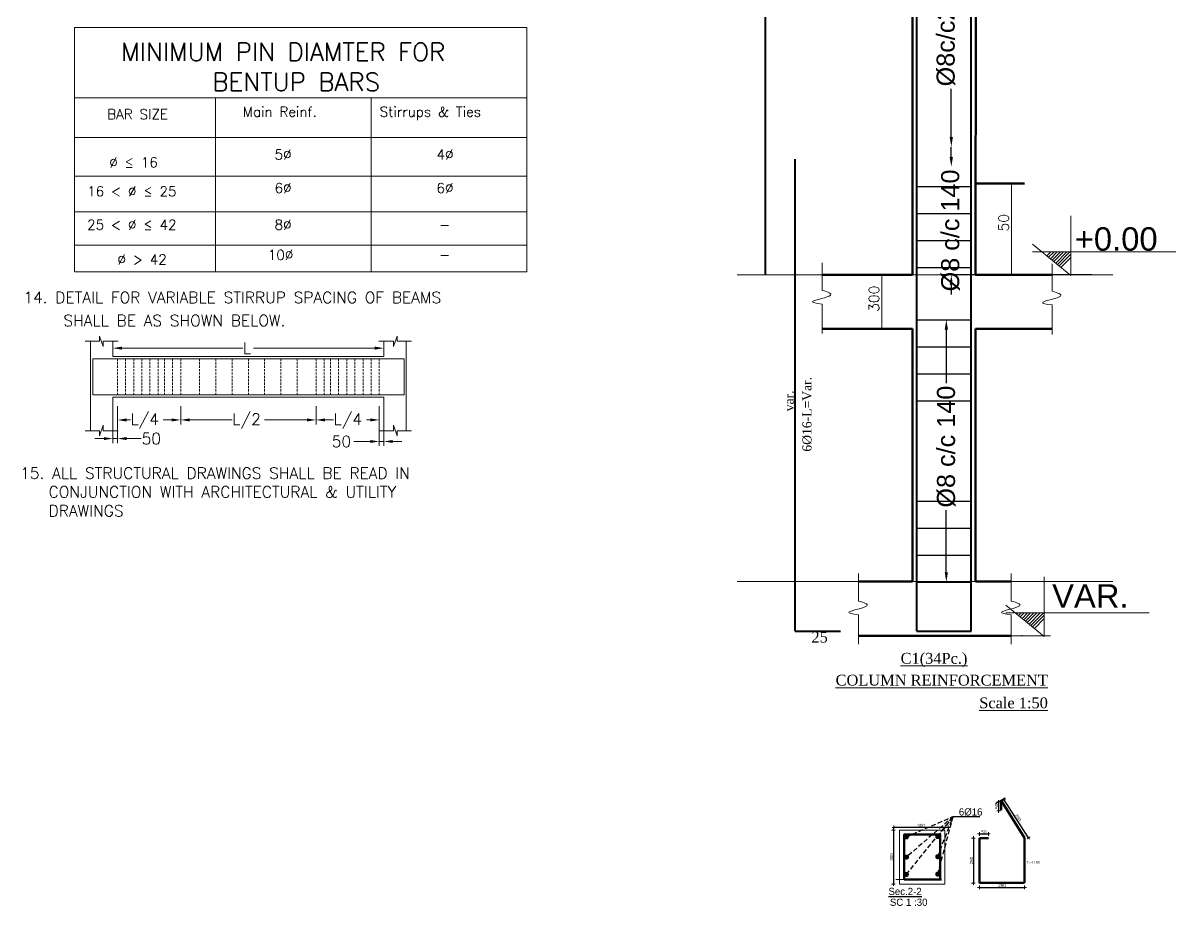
# Model space of a CAD drawing. Extents: x 60675 to 406257, y -6788 to 756297.
# Drawn here: x 380710 to 387097, y 747299 to 752190 of the extents above; entities that cross this region are included whole.
import ezdxf

# ---------------------------------------------------------------- set-up
doc = ezdxf.new("R2010")
doc.units = 0
for name, pattern in [('CONTINOUS', [2000000.0, 1000000.0, 1000000.0]), ('CONTINU', [0]), ('DASHED', [0.75, 0.5, -0.25]), ('DASHEDX2', [38.1, 25.4, -12.7])]:
    doc.linetypes.add(name, pattern=pattern)
doc.layers.get('0').update_dxf_attribs({"linetype": 'CONTINUOUS'})
doc.layers.get('Defpoints').update_dxf_attribs({"linetype": 'CONTINUOUS'})
for name, color, linetype, lineweight in [('BAR-OUT', 6, 'CONTINUOUS', 50), ('CONC', 6, 'CONTINUOUS', 50), ('DIM', 247, 'CONTINUOUS', 20), ('DIM-2', 8, 'CONTINUOUS', 9), ('FOO', 157, 'DASHEDX2', 25), ('REIN', 6, 'CONTINUOUS', 40), ('reinfor', 123, 'CONTINUOUS', 40), ('sec', 4, 'CONTINUOUS', 15), ('STIRRUPS', 4, 'DASHED', 25), ('stirup', 4, 'CONTINUOUS', 30), ('TEX', 7, 'CONTINUOUS', 25), ('TEXT', 7, 'CONTINUOUS', 25), ('WALL', 7, 'CONTINUOUS', 60)]:
    doc.layers.add(name, color=color, linetype=linetype, lineweight=lineweight)
doc.layers.add('concrete', color=2, linetype='CONTINUOUS')
doc.layers.add('furniture', color=127, linetype='CONTINUOUS')
doc.styles.add('100 to 10', font='times.ttf', dxfattribs={"height": 15})
doc.styles.add('dim', font='swissel.ttf')
doc.styles.add('normal 2.5', font='romans.shx')
doc.styles.add('NORMAL2.5', font='romans.shx', dxfattribs={"height": 225})
doc.styles.add('SIM3', font='romans.shx')
doc.styles.add('ST-T-50', font='arial.ttf', dxfattribs={"height": 130})
doc.styles.add('T30', font='arial.ttf', dxfattribs={"height": 75})
doc.styles.add('T50', font='arial.ttf', dxfattribs={"height": 13})
doc.styles.add('TEXT50-2.25', font='romans.shx')
doc.styles.add('UN1', font='romans.shx')
doc.dimstyles.new('100', dxfattribs={"dimscale": 100, "dimtxt": 0.18, "dimasz": 0.005, "dimexe": 0.1, "dimexo": 0.3, "dimgap": 0.01, "dimtad": 1, "dimdec": 0, "dimdsep": 46, "dimtxsty": 'dim', "dimblk": 'DT', "dimcen": -2.5, "dimdle": 0.15, "dimse1": 1, "dimse2": 1, "dimclrd": 254, "dimclre": 8, "dimclrt": 7, "dimadec": 0, "dimazin": 0, "dimtfac": 1, "dimtdec": 0, "dimtix": 1, "dimtmove": 0, "dimatfit": 3, "dimfxl": 0.1, "dimarcsym": 0})
doc.dimstyles.new('d30', dxfattribs={"dimtxt": 85, "dimasz": 55, "dimexe": 50, "dimexo": 50, "dimgap": 20, "dimtad": 1, "dimdec": 0, "dimzin": 1, "dimdsep": 46, "dimtxsty": 'T30', "dimblk1": 'ARCHTICK', "dimblk2": 'ARCHTICK', "dimsah": 1, "dimcen": 0, "dimdle": 50, "dimclrd": 256, "dimclre": 256, "dimclrt": 7, "dimadec": 0, "dimazin": 0, "dimtfac": 1, "dimtdec": 0, "dimtix": 1, "dimtofl": 0, "dimtmove": 2, "dimatfit": 3, "dimldrblk": 'ARCHTICK', "dimfxl": 1, "dimtolj": 1, "dimtzin": 0, "dimarcsym": 0})

# ---------------------------------------------------------------- blocks, each defined once
blk = doc.blocks.new('*D179')
at = {"layer": 'Defpoints', "color": 0, "lineweight": 25}
for p in [(385852.3, 751393.7), (385852.3, 750796.3), (386047.9, 750796.3)]:
    blk.add_point(p, dxfattribs=at)
at = {"layer": 'DIM', "lineweight": -2}
for p, q in [((385852.3, 751448.7), (385852.3, 751503.7)), ((385997.9, 750796.3), (385802.3, 750796.3)), ((385852.3, 750741.3), (385852.3, 750686.3))]:
    blk.add_line(p, q, dxfattribs=at)
at = {"layer": 'DIM', "lineweight": 25}
for points in [[(385843.1, 751448.7), (385861.4, 751448.7), (385852.3, 751393.7)], [(385843.1, 750741.3), (385861.4, 750741.3), (385852.3, 750796.3)]]:
    blk.add_solid(points, dxfattribs=at)
at = {"layer": 'DIM', "color": 7, "insert": (385847.9, 751041.3), "char_height": 13, "attachment_point": 5, "rotation": 90, "style": 'T50'}
blk.add_mtext('\\A1;{\\H7.692x;%%C8 c/c 140}', dxfattribs=at)
blk = doc.blocks.new('_ARCHTICK')
at = {"color": 0, "linetype": 'ByBlock', "const_width": 0.15}
blk.add_lwpolyline([(-0.5, -0.5), (0.5, 0.5)], dxfattribs=at)
blk = doc.blocks.new('DT')
at = {"layer": 'DIM-2'}
for p, q in [((0, 0), (-20, 0)), ((0, 20), (0, -20)), ((0, 0), (20, 0))]:
    blk.add_line(p, q, dxfattribs=at)
at = {"layer": 'DIM-2', "const_width": 5}
blk.add_lwpolyline([(-7, -7), (7, 7)], dxfattribs=at)
blk = doc.blocks.new('*D180')
at = {"layer": 'Defpoints', "color": 0, "lineweight": 25}
for p in [(386157.7, 747875.6), (386114.5, 747825.6), (386157.7, 747825.6)]:
    blk.add_point(p, dxfattribs=at)
at = {"layer": 'DIM', "color": 254, "lineweight": -2}
blk.add_line((386114.5, 747875.1), (386114.5, 747826.1), dxfattribs=at)
at = {"layer": 'DIM', "color": 254, "lineweight": -2, "xscale": 0.5, "yscale": 0.5, "zscale": 0.5}
for p, rotation in [((386114.5, 747875.6), 90), ((386114.5, 747825.6), 270)]:
    blk.add_blockref('DT', p, dxfattribs=dict(at, rotation=rotation))
at = {"layer": 'DIM', "color": 7, "lineweight": 20, "insert": (386104.2, 747850.6), "char_height": 18, "attachment_point": 5, "rotation": 90, "style": 'dim'}
blk.add_mtext('50', dxfattribs=at)
blk = doc.blocks.new('*D181')
at = {"layer": 'Defpoints', "color": 0, "lineweight": 25}
for p in [(385824.7, 750546.7), (385824.7, 749093.1), (385926.3, 749093.1)]:
    blk.add_point(p, dxfattribs=at)
at = {"layer": 'DIM', "lineweight": -2}
for p, q in [((385824.7, 750491.7), (385824.7, 750195.3)), ((385874.7, 750546.7), (385874.7, 750546.7)), ((385824.7, 749148.1), (385824.7, 749492)), ((385876.3, 749093.1), (385774.7, 749093.1))]:
    blk.add_line(p, q, dxfattribs=at)
at = {"layer": 'DIM', "lineweight": 25}
for points in [[(385815.6, 750491.7), (385833.9, 750491.7), (385824.7, 750546.7)], [(385815.6, 749148.1), (385833.9, 749148.1), (385824.7, 749093.1)]]:
    blk.add_solid(points, dxfattribs=at)
at = {"layer": 'DIM', "color": 7, "insert": (385824.7, 749843.6), "char_height": 13, "attachment_point": 5, "rotation": 90, "style": 'T50'}
blk.add_mtext('\\A1;{\\H7.692x;%%C8 c/c 140}', dxfattribs=at)
blk = doc.blocks.new('124')
for p, q in [((-1.3, 0.1), (-1.3, 0.5)), ((-1.2, 0.1), (-1.2, 0.5)), ((0.9, 0.8), (-1.1, 0.8)), ((0.9, 0.6), (-1.1, 0.6)), ((-1.1, 0.6), (-0.7, 0.6)), ((-1.1, 0.1), (-1.1, 0.5)), ((-0.6, 0.1), (-0.6, 0.5)), ((-0.6, 0.1), (-0.6, 0.5)), ((-0.5, 0.6), (-0.2, 0.6)), ((-0.1, 0.1), (-0.1, 0.5)), ((-0.1, 0.1), (-0.1, 0.5)), ((0.4, 0.6), (0, 0.6)), ((0.4, 0.1), (0.4, 0.5)), ((0.9, 0.6), (0.5, 0.6)), ((0.5, 0.1), (0.5, 0.5)), ((0.9, 0.1), (0.9, 0.5)), ((1, 0.5), (1, 0.1)), ((1.1, 0.5), (1.1, 0.1)), ((-1.1, 0), (-0.7, 0)), ((-0.5, 0), (-0.2, 0)), ((0.4, 0), (0, 0)), ((0.9, 0), (0.5, 0))]:
    blk.add_line(p, q)
for centre, radius, start, end in [((-1.1, 0.5), 0.227, 90, 179.81046), ((-1.2, 0.1), 0.0637, 175.59947, 4.10003), ((-1.1, 0.5), 0.1, 90, 179.81046), ((-1.1, 0.5), 0.072, 89.82094, 179.82094), ((-1.1, 0.1), 0.072, 179.82094, 269.82094), ((-0.7, 0.5), 0.072, 359.82094, 89.82094), ((-0.7, 0.1), 0.072, 269.82094, 359.82094), ((-0.5, 0.5), 0.072, 89.82094, 179.82094), ((-0.5, 0.1), 0.072, 179.82094, 269.82094), ((-0.2, 0.5), 0.072, 359.82094, 89.82094), ((-0.2, 0.1), 0.072, 269.82094, 359.82094), ((0, 0.5), 0.072, 90.17906, 180.17906), ((0, 0.1), 0.072, 180.17906, 270.17906), ((0.4, 0.5), 0.072, 0.17906, 90.17906), ((0.4, 0.1), 0.072, 270.17906, 0.17906), ((0.5, 0.5), 0.072, 90.17906, 180.17906), ((0.5, 0.1), 0.072, 180.17906, 270.17906), ((0.9, 0.5), 0.227, 0.18954, 90), ((0.9, 0.5), 0.1, 0.18954, 90), ((0.9, 0.5), 0.072, 0.17906, 90.17906), ((0.9, 0.1), 0.072, 270.17906, 0.17906), ((1, 0.1), 0.0637, 175.89997, 4.40053)]:
    blk.add_arc(centre, radius, start, end)
blk = doc.blocks.new('*D183')
at = {"layer": 'Defpoints', "color": 0, "lineweight": 25}
for p in [(385852.3, 752679), (385852.3, 752679), (385852.3, 751503.7)]:
    blk.add_point(p, dxfattribs=at)
at = {"layer": 'DIM', "lineweight": -2}
for p, q in [((385852.3, 752624), (385852.3, 752451.1)), ((385852.3, 751558.7), (385852.3, 751825.5))]:
    blk.add_line(p, q, dxfattribs=at)
at = {"layer": 'DIM', "lineweight": 25}
for points in [[(385843.1, 752624), (385861.4, 752624), (385852.3, 752679)], [(385843.1, 751558.7), (385861.4, 751558.7), (385852.3, 751503.7)]]:
    blk.add_solid(points, dxfattribs=at)
at = {"layer": 'DIM', "color": 7, "insert": (385822.7, 752138.3), "char_height": 13, "attachment_point": 5, "rotation": 90, "style": 'T50'}
blk.add_mtext('\\A1;{\\H7.692x;%%C8c/c200}', dxfattribs=at)
blk = doc.blocks.new('*D184')
at = {"layer": 'Defpoints', "color": 0, "lineweight": 25}
for p in [(385566, 747719.7), (385531.4, 747419.7), (385566, 747419.7)]:
    blk.add_point(p, dxfattribs=at)
at = {"layer": 'DIM', "color": 254, "lineweight": -2}
blk.add_line((385531.4, 747719.2), (385531.4, 747420.2), dxfattribs=at)
at = {"layer": 'DIM', "color": 254, "lineweight": -2, "xscale": 0.5, "yscale": 0.5, "zscale": 0.5}
for p, rotation in [((385531.4, 747719.7), 90), ((385531.4, 747419.7), 270)]:
    blk.add_blockref('DT', p, dxfattribs=dict(at, rotation=rotation))
at = {"layer": 'DIM', "color": 7, "lineweight": 20, "insert": (385521.1, 747569.7), "char_height": 18, "attachment_point": 5, "rotation": 90, "style": 'dim'}
blk.add_mtext('300', dxfattribs=at)
blk = doc.blocks.new('*D185')
at = {"color": 254, "linetype": 'CONTINOUS', "lineweight": -2}
blk.add_line((385974.5, 747674.7), (385974.5, 747425.7), dxfattribs=at)
at = {"layer": 'Defpoints', "color": 0, "linetype": 'CONTINOUS', "lineweight": 25}
for p in [(386008.3, 747675.2), (385974.5, 747425.2), (386008.3, 747425.2)]:
    blk.add_point(p, dxfattribs=at)
at = {"color": 254, "linetype": 'CONTINOUS', "lineweight": -2, "xscale": 0.5, "yscale": 0.5, "zscale": 0.5}
for p, rotation in [((385974.5, 747675.2), 90), ((385974.5, 747425.2), 270)]:
    blk.add_blockref('DT', p, dxfattribs=dict(at, rotation=rotation))
at = {"color": 7, "linetype": 'CONTINOUS', "lineweight": 13, "insert": (385964.2, 747550.2), "char_height": 18, "attachment_point": 5, "rotation": 90, "style": 'dim'}
blk.add_mtext('250', dxfattribs=at)
blk = doc.blocks.new('*D186')
at = {"color": 254, "linetype": 'CONTINOUS', "lineweight": -2}
blk.add_line((386008.8, 747698.3), (386057.8, 747698.3), dxfattribs=at)
at = {"layer": 'Defpoints', "color": 0, "linetype": 'CONTINOUS', "lineweight": 25}
for p in [(386058.3, 747698.3), (386008.3, 747675.2), (386058.3, 747675.2)]:
    blk.add_point(p, dxfattribs=at)
at = {"color": 254, "linetype": 'CONTINOUS', "lineweight": -2, "xscale": 0.5, "yscale": 0.5, "zscale": 0.5, "rotation": 180}
blk.add_blockref('DT', (386008.3, 747698.3), dxfattribs=at)
at = {"color": 254, "linetype": 'CONTINOUS', "lineweight": -2, "xscale": 0.5, "yscale": 0.5, "zscale": 0.5}
blk.add_blockref('DT', (386058.3, 747698.3), dxfattribs=at)
at = {"color": 7, "linetype": 'CONTINOUS', "lineweight": 13, "insert": (386033.3, 747708.5), "char_height": 18, "attachment_point": 5, "style": 'dim'}
blk.add_mtext('50', dxfattribs=at)
blk = doc.blocks.new('*D207')
at = {"layer": 'Defpoints', "color": 0, "lineweight": 25}
for p in [(385534.7, 747734.5), (385534.7, 747699.9), (385834.7, 747699.9)]:
    blk.add_point(p, dxfattribs=at)
at = {"layer": 'DIM', "color": 254, "lineweight": -2}
blk.add_line((385834.2, 747734.5), (385535.2, 747734.5), dxfattribs=at)
at = {"layer": 'DIM', "color": 254, "lineweight": -2, "xscale": 0.5, "yscale": 0.5, "zscale": 0.5, "rotation": 180}
blk.add_blockref('DT', (385534.7, 747734.5), dxfattribs=at)
at = {"layer": 'DIM', "color": 254, "lineweight": -2, "xscale": 0.5, "yscale": 0.5, "zscale": 0.5}
blk.add_blockref('DT', (385834.7, 747734.5), dxfattribs=at)
at = {"layer": 'DIM', "color": 7, "lineweight": 20, "insert": (385684.7, 747744.8), "char_height": 18, "attachment_point": 5, "style": 'dim'}
blk.add_mtext('300', dxfattribs=at)
blk = doc.blocks.new('*D208')
at = {"color": 254, "linetype": 'CONTINOUS', "lineweight": -2}
blk.add_line((386280.4, 747677.3), (386145.2, 747886.4), dxfattribs=at)
at = {"layer": 'Defpoints', "color": 0, "linetype": 'CONTINOUS', "lineweight": 25}
for p in [(386144.9, 747886.8), (386116.5, 747868.4), (386252.3, 747658.5)]:
    blk.add_point(p, dxfattribs=at)
at = {"color": 254, "linetype": 'CONTINOUS', "lineweight": -2, "xscale": 0.5, "yscale": 0.5, "zscale": 0.5}
for p, rotation in [((386144.9, 747886.8), 122.8893630266685), ((386280.7, 747676.9), 302.8893630266685)]:
    blk.add_blockref('DT', p, dxfattribs=dict(at, rotation=rotation))
at = {"color": 7, "linetype": 'CONTINOUS', "lineweight": 13, "insert": (386221.4, 747787.4), "char_height": 18, "attachment_point": 5, "rotation": 302.88936, "style": 'dim'}
blk.add_mtext('250', dxfattribs=at)
blk = doc.blocks.new('*D209')
at = {"color": 254, "linetype": 'CONTINOUS', "lineweight": -2}
blk.add_line((386008.8, 747402.2), (386257.8, 747402.2), dxfattribs=at)
at = {"layer": 'Defpoints', "color": 0, "linetype": 'CONTINOUS', "lineweight": 25}
for p in [(386008.3, 747448.5), (386258.3, 747450), (386258.3, 747402.2)]:
    blk.add_point(p, dxfattribs=at)
at = {"color": 254, "linetype": 'CONTINOUS', "lineweight": -2, "xscale": 0.5, "yscale": 0.5, "zscale": 0.5, "rotation": 180}
blk.add_blockref('DT', (386008.3, 747402.2), dxfattribs=at)
at = {"color": 254, "linetype": 'CONTINOUS', "lineweight": -2, "xscale": 0.5, "yscale": 0.5, "zscale": 0.5}
blk.add_blockref('DT', (386258.3, 747402.2), dxfattribs=at)
at = {"color": 7, "linetype": 'CONTINOUS', "lineweight": 13, "insert": (386133.3, 747412.4), "char_height": 18, "attachment_point": 5, "style": 'dim'}
blk.add_mtext('250', dxfattribs=at)

msp = doc.modelspace()

# ---------------------------------------------------------------- linework, layer by layer
at = {"lineweight": 20}
for p, q in [((380994.35707, 752165.09807), (383501.35245, 752165.09807)), ((380994.35707, 750811.64107), (380994.35707, 752165.09807)), ((380994.35707, 752165.09807), (383501.35245, 752165.09807)), ((380994.35707, 750811.64107), (380994.35707, 752165.09807)), ((383501.35245, 752165.09807), (383501.35245, 750811.64107)), ((383501.35245, 752165.09807), (383501.35245, 750811.64107)), ((380994.35707, 751775.36948), (383501.35245, 751775.36948)), ((380994.35707, 751775.36948), (383501.35245, 751775.36948)), ((381776.57584, 750811.64107), (381776.57584, 751775.36948)), ((381776.57584, 750811.64107), (381776.57584, 751775.36948)), ((382638.96414, 751775.36948), (382638.96414, 750811.64107)), ((382638.96414, 751775.36948), (382638.96414, 750811.64107)), ((380994.35707, 751555.41297), (383501.35245, 751555.41297)), ((380994.35707, 751555.41297), (383501.35245, 751555.41297)), ((380994.35707, 751341.23423), (383501.35245, 751341.23423)), ((380994.35707, 751341.23423), (383501.35245, 751341.23423)), ((380994.35707, 751144.96611), (383501.35245, 751144.96611)), ((380994.35707, 751144.96611), (383501.35245, 751144.96611)), ((380994.35707, 750959.84505), (383501.35245, 750959.84505)), ((380994.35707, 750959.84505), (383501.35245, 750959.84505)), ((380994.35707, 750811.64107), (383501.35245, 750811.64107)), ((380994.35707, 750811.64107), (383501.35245, 750811.64107))]:
    msp.add_line(p, q, dxfattribs=at)
at = {"color": 30, "linetype": 'CONTINOUS', "lineweight": 13}
for p, q in [((386747.31552, 750796.25119), (384665.45276, 750796.25119)), ((386411.24525, 750796.37289), (386630.74997, 750796.37289)), ((386747.31552, 749096.25119), (384665.45276, 749096.25119)), ((386181.36663, 748796.2372), (386400.87134, 748796.2372)), ((385591.01822, 747494.73962), (385591.01822, 747444.73962)), ((385591.01822, 747444.73962), (385545.80076, 747444.73962))]:
    msp.add_line(p, q, dxfattribs=at)
at = {"lineweight": 20, "ltscale": 25}
for p, q in [((381054.95202, 750427.91771), (381134.14597, 750427.91771)), ((381054.95202, 750427.91771), (381134.14597, 750427.91771)), ((381134.14597, 750427.91771), (381134.14597, 750456.41925)), ((381154.11844, 750398.02455), (381134.14597, 750456.41925)), ((381134.14597, 750427.91771), (381134.14597, 750456.41925)), ((381154.11844, 750398.02455), (381134.14597, 750456.41925)), ((381154.11844, 750398.02455), (381154.11844, 750427.91771)), ((381154.11844, 750427.91771), (381236.17005, 750427.91771)), ((381154.11844, 750398.02455), (381154.11844, 750427.91771)), ((381154.11844, 750427.91771), (381236.17005, 750427.91771)), ((382762.44359, 750427.91771), (382680.39199, 750427.91771)), ((382762.44359, 750427.91771), (382680.39199, 750427.91771)), ((382762.44359, 750398.02455), (382782.41606, 750456.41925)), ((382762.44359, 750398.02455), (382782.41606, 750456.41925)), ((382762.44359, 750398.02455), (382762.44359, 750427.91771)), ((382762.44359, 750398.02455), (382762.44359, 750427.91771)), ((382782.41606, 750427.91771), (382782.41606, 750456.41925)), ((382782.41606, 750427.91771), (382782.41606, 750456.41925)), ((382861.61001, 750427.91771), (382782.41606, 750427.91771)), ((382861.61001, 750427.91771), (382782.41606, 750427.91771)), ((381054.95202, 749931.88199), (381134.14597, 749931.88199)), ((381054.95202, 749931.88199), (381134.14597, 749931.88199)), ((381154.11844, 749961.77515), (381134.14597, 749903.38045)), ((381154.11844, 749961.77515), (381134.14597, 749903.38045)), ((381134.14597, 749931.88199), (381134.14597, 749903.38045)), ((381134.14597, 749931.88199), (381134.14597, 749903.38045)), ((381154.11844, 749961.77515), (381154.11844, 749931.88199)), ((381154.11844, 749961.77515), (381154.11844, 749931.88199)), ((381154.11844, 749931.88199), (381236.17005, 749931.88199)), ((381154.11844, 749931.88199), (381236.17005, 749931.88199)), ((382762.44359, 749931.88199), (382680.39199, 749931.88199)), ((382762.44359, 749931.88199), (382680.39199, 749931.88199)), ((382762.44359, 749961.77515), (382782.41606, 749903.38045)), ((382762.44359, 749961.77515), (382762.44359, 749931.88199)), ((382762.44359, 749961.77515), (382782.41606, 749903.38045)), ((382762.44359, 749961.77515), (382762.44359, 749931.88199)), ((382782.41606, 749931.88199), (382782.41606, 749903.38045)), ((382861.61001, 749931.88199), (382782.41606, 749931.88199)), ((382782.41606, 749931.88199), (382782.41606, 749903.38045)), ((382861.61001, 749931.88199), (382782.41606, 749931.88199))]:
    msp.add_line(p, q, dxfattribs=at)
at = {"color": 3, "linetype": 'CONTINU', "lineweight": 25}
msp.add_line((386150.67933, 747895.65548), (386097.1922, 747864.45068), dxfattribs=at)
at = {"layer": 'BAR-OUT', "linetype": 'ByBlock'}
for p, q in [((386129.12196, 747883.07874), (386129.12196, 747828.94077)), ((386129.15016, 747883.09519), (386258.27456, 747676.74691)), ((386008.29745, 747425.23414), (386008.29745, 747675.23414)), ((386008.29745, 747675.23414), (386058.29745, 747675.23414)), ((386258.27456, 747676.74691), (386258.27456, 747426.74691)), ((385591.01822, 747444.73962), (385797.46369, 747444.73962)), ((386258.27456, 747426.74691), (386008.29745, 747426.74691))]:
    msp.add_line(p, q, dxfattribs=at)
at = {"layer": 'BAR-OUT', "linetype": 'ByBlock', "const_width": 14}
for points in [[(385596.29721, 747681.53442, 1), (385610.29721, 747681.53442, 1)], [(385769.98772, 747683.15912, 1), (385783.98772, 747683.15912, 1)], [(385597.79721, 747569.73962, 1), (385611.79721, 747569.73962, 1)], [(385769.98772, 747571.86432, 1), (385783.98772, 747571.86432, 1)], [(385596.29721, 747473.56259, 1), (385610.29721, 747473.56259, 1)], [(385769.98772, 747475.18729, 1), (385783.98772, 747475.18729, 1)]]:
    msp.add_lwpolyline(points, format="xyb", close=True, dxfattribs=at)
at = {"layer": 'BAR-OUT', "linetype": 'ByBlock'}
msp.add_lwpolyline([(385591.01822, 747444.73962), (385591.01822, 747694.73962), (385791.01822, 747694.73962), (385791.01822, 747444.73962)], dxfattribs=at)
at = {"layer": 'CONC'}
for p, q in [((385636.7212, 750796.25119), (385636.2212, 753496.25119)), ((385987.2212, 750796.25119), (385987.71211, 753496.25119)), ((385987.7212, 751301.44092), (386256.92995, 751301.44092)), ((385137.2212, 750796.25119), (385637.2212, 750796.25119)), ((385270.21859, 750796.25119), (385637.2212, 750796.25119)), ((385270.21859, 750796.25119), (385637.2212, 750796.25119)), ((385270.21859, 750796.25119), (385636.7212, 750796.25119)), ((385270.21859, 750796.25119), (385637.2212, 750796.25119)), ((385270.21859, 750796.25119), (385637.2212, 750796.25119)), ((385270.21859, 750796.25119), (385636.7212, 750796.25119)), ((385636.7212, 750796.25119), (385637.2212, 750796.75119)), ((385636.7212, 750796.25119), (385637.2212, 750796.75119)), ((385636.7212, 750796.25119), (385637.2212, 750796.75119)), ((385636.7212, 750796.25119), (385637.2212, 750796.75119)), ((385636.7212, 750796.25119), (385637.2212, 750796.75119)), ((385987.7212, 750796.25119), (385987.2212, 750796.75119)), ((385987.7212, 750796.25119), (385987.2212, 750796.75119)), ((385987.7212, 750796.25119), (385987.2212, 750796.75119)), ((385987.7212, 750796.25119), (385987.2212, 750796.75119)), ((385987.7212, 750796.25119), (385987.2212, 750796.75119)), ((385987.2212, 750796.25119), (386411.47779, 750796.25119)), ((385987.2212, 750796.25119), (386367.71859, 750796.25119)), ((385987.2212, 750796.25119), (386367.71859, 750796.25119)), ((385987.2212, 750796.25119), (386367.71859, 750796.25119)), ((385987.2212, 750796.25119), (386367.71859, 750796.25119)), ((385987.7212, 750796.25119), (386367.71859, 750796.25119)), ((385987.7212, 750796.25119), (386367.71859, 750796.25119)), ((385137.2212, 750496.25119), (385636.7212, 750496.25119)), ((385636.7212, 749096.25119), (385636.7212, 750496.25119)), ((385987.2212, 749096.25119), (385987.2212, 750496.25119)), ((385987.2212, 750496.25119), (386411.47779, 750496.25119)), ((385338.18259, 749096.25119), (385636.7212, 749096.25119)), ((385987.2212, 749096.25119), (386183.76795, 749096.25119)), ((385338.18259, 748796.25119), (386183.76795, 748796.25119))]:
    msp.add_line(p, q, dxfattribs=at)
at = {"layer": 'concrete', "lineweight": 20, "ltscale": 25}
for p, q in [((381083.28102, 749931.88199), (381083.28102, 750427.91771)), ((381083.28102, 749931.88199), (381083.28102, 750427.91771)), ((382833.28102, 749931.88199), (382833.28102, 750427.91771)), ((382833.28102, 749931.88199), (382833.28102, 750427.91771)), ((381208.28102, 750342.50962), (382708.28102, 750342.50962)), ((381208.28102, 750342.50962), (382708.28102, 750342.50962)), ((381208.28102, 749931.88199), (381208.28102, 750117.50962)), ((381208.28102, 750117.50962), (382708.28102, 750117.50962)), ((381208.28102, 749931.88199), (381208.28102, 750117.50962)), ((381208.28102, 750117.50962), (382708.28102, 750117.50962)), ((382708.28102, 749931.88199), (382708.28102, 750117.50962)), ((382708.28102, 749931.88199), (382708.28102, 750117.50962))]:
    msp.add_line(p, q, dxfattribs=at)
at = {"layer": 'concrete', "linetype": 'Continuous', "lineweight": 20, "ltscale": 150}
for p, q in [((381208.28102, 750427.91771), (381208.28102, 750342.50962)), ((381208.28102, 750427.91771), (381208.28102, 750342.50962)), ((382708.28102, 750427.91771), (382708.28102, 750342.50962)), ((382708.28102, 750427.91771), (382708.28102, 750342.50962))]:
    msp.add_line(p, q, dxfattribs=at)
at = {"layer": 'DIM', "color": 9, "lineweight": 20}
for p, q in [((386185.30504, 751297.72092), (386185.30504, 750797.72092)), ((385467.48754, 750795.75119), (385467.48754, 750495.75119)), ((381208.28102, 750392.50962), (381208.28102, 750414.33848)), ((381208.28102, 750392.50962), (381208.28102, 750414.33848)), ((381258.28102, 750389.33848), (381926.86448, 750389.33848)), ((381258.28102, 750389.33848), (381926.86448, 750389.33848)), ((382658.28102, 750389.33848), (381987.57876, 750389.33848)), ((382658.28102, 750389.33848), (381987.57876, 750389.33848)), ((382708.28102, 750392.50962), (382708.28102, 750414.33848)), ((382708.28102, 750392.50962), (382708.28102, 750414.33848)), ((381208.28102, 750067.50962), (381208.28102, 749863.27931)), ((381208.28102, 750067.50962), (381208.28102, 749863.27931)), ((381233.28058, 750067.50962), (381233.28058, 749966.50772)), ((381233.28058, 750067.50962), (381233.28058, 749863.27931)), ((381233.28058, 750067.50962), (381233.28058, 749966.50772)), ((381233.28058, 750067.50962), (381233.28058, 749863.27931)), ((381583.28102, 750067.50962), (381583.28102, 749966.50772)), ((381583.28102, 750067.50962), (381583.28102, 749966.50772)), ((381583.28102, 750067.50962), (381583.28102, 749966.50772)), ((381583.28102, 750067.50962), (381583.28102, 749966.50772)), ((382333.28102, 750067.50962), (382333.28102, 749966.50772)), ((382333.28102, 750067.50962), (382333.28102, 749966.50772)), ((382333.28102, 750067.50962), (382333.28102, 749966.50772)), ((382333.28102, 750067.50962), (382333.28102, 749966.50772)), ((382683.28145, 750067.50962), (382683.28145, 749847.26293)), ((382683.28145, 750067.50962), (382683.28145, 749966.50772)), ((382683.28145, 750067.50962), (382683.28145, 749847.26293)), ((382683.28145, 750067.50962), (382683.28145, 749966.50772)), ((382708.28102, 750067.50962), (382708.28102, 749847.26293)), ((382708.28102, 750067.50962), (382708.28102, 749847.26293)), ((381283.28058, 749991.50772), (381304.41197, 749991.50772)), ((381283.28058, 749991.50772), (381304.41197, 749991.50772)), ((381533.28102, 749991.50772), (381487.15006, 749991.50772)), ((381533.28102, 749991.50772), (381487.15006, 749991.50772)), ((381633.28102, 749991.50772), (381868.40006, 749991.50772)), ((381633.28102, 749991.50772), (381868.40006, 749991.50772)), ((382283.28102, 749991.50772), (382048.16197, 749991.50772)), ((382283.28102, 749991.50772), (382048.16197, 749991.50772)), ((382383.28102, 749991.50772), (382429.41197, 749991.50772)), ((382383.28102, 749991.50772), (382429.41197, 749991.50772)), ((382633.28145, 749991.50772), (382612.15006, 749991.50772)), ((382633.28145, 749991.50772), (382612.15006, 749991.50772)), ((381158.28102, 749888.27931), (381108.28102, 749888.27931)), ((381158.28102, 749888.27931), (381108.28102, 749888.27931)), ((381208.28102, 749888.27931), (381233.28058, 749888.27931)), ((381208.28102, 749888.27931), (381233.28058, 749888.27931)), ((381283.28058, 749888.27931), (381363.63772, 749888.27931)), ((381283.28058, 749888.27931), (381363.63772, 749888.27931)), ((382633.28145, 749872.26293), (382542.80526, 749872.26293)), ((382633.28145, 749872.26293), (382542.80526, 749872.26293)), ((382708.28102, 749872.26293), (382683.28145, 749872.26293)), ((382708.28102, 749872.26293), (382683.28145, 749872.26293)), ((382758.28102, 749872.26293), (382808.28102, 749872.26293)), ((382758.28102, 749872.26293), (382808.28102, 749872.26293))]:
    msp.add_line(p, q, dxfattribs=at)
at = {"layer": 'DIM'}
for p, q in [((386514.61688, 751122.88073), (386514.61688, 750792.44744)), ((386514.61688, 750792.44744), (386302.01968, 750965.16722)), ((386302.01968, 750922.26052), (387096.6973, 750922.26052)), ((386381.80857, 750900.34455), (386403.72454, 750922.26052)), ((386391.56216, 750892.42047), (386421.40221, 750922.26052)), ((386401.31575, 750884.49638), (386439.07988, 750922.26052)), ((386411.06933, 750876.5723), (386456.75755, 750922.26052)), ((386420.82292, 750868.64822), (386474.43522, 750922.26052)), ((386430.57651, 750860.72414), (386492.11289, 750922.26052)), ((386440.3301, 750852.80006), (386509.79056, 750922.26052)), ((386450.08369, 750844.87598), (386514.61688, 750909.40918)), ((386459.83727, 750836.9519), (386514.61688, 750891.73151)), ((386367.01327, 749122.74504), (386367.01327, 748792.31175)), ((386367.01327, 748792.31175), (386154.41606, 748965.03153)), ((386154.41606, 748922.12483), (386949.09369, 748922.12483)), ((386214.69778, 748916.05702), (386220.76559, 748922.12483)), ((386224.45137, 748908.13294), (386238.44326, 748922.12483)), ((386234.20495, 748900.20886), (386256.12093, 748922.12483)), ((386243.95854, 748892.28477), (386273.7986, 748922.12483)), ((386253.71213, 748884.36069), (386291.47627, 748922.12483)), ((386263.46572, 748876.43661), (386309.15393, 748922.12483)), ((386273.21931, 748868.51253), (386326.8316, 748922.12483)), ((386282.97289, 748860.58845), (386344.50927, 748922.12483)), ((386292.72648, 748852.66437), (386362.18694, 748922.12483)), ((386302.48007, 748844.74029), (386367.01327, 748909.27348)), ((386312.23366, 748836.8162), (386367.01327, 748891.59581))]:
    msp.add_line(p, q, dxfattribs=at)
at = {"layer": 'DIM', "color": 3}
msp.add_line((385566.01822, 747419.73962), (385816.01822, 747419.73962), dxfattribs=at)
msp.add_lwpolyline([(385566.01822, 747419.73962), (385566.01822, 747719.73962), (385816.01822, 747719.73962), (385816.01822, 747419.73962)], dxfattribs=at)
at = {"layer": 'DIM', "color": 9, "lineweight": 20}
for points in [[(381258.28102, 750397.67181), (381258.28102, 750381.00515), (381208.28102, 750389.33848)], [(381258.28102, 750397.67181), (381258.28102, 750381.00515), (381208.28102, 750389.33848)], [(382658.28102, 750397.67181), (382658.28102, 750381.00515), (382708.28102, 750389.33848)], [(382658.28102, 750397.67181), (382658.28102, 750381.00515), (382708.28102, 750389.33848)], [(381283.28058, 749999.84106), (381283.28058, 749983.17439), (381233.28058, 749991.50772)], [(381283.28058, 749999.84106), (381283.28058, 749983.17439), (381233.28058, 749991.50772)], [(381533.28102, 749999.84106), (381533.28102, 749983.17439), (381583.28102, 749991.50772)], [(381533.28102, 749999.84106), (381533.28102, 749983.17439), (381583.28102, 749991.50772)], [(381633.28102, 749999.84106), (381633.28102, 749983.17439), (381583.28102, 749991.50772)], [(381633.28102, 749999.84106), (381633.28102, 749983.17439), (381583.28102, 749991.50772)], [(382283.28102, 749999.84106), (382283.28102, 749983.17439), (382333.28102, 749991.50772)], [(382283.28102, 749999.84106), (382283.28102, 749983.17439), (382333.28102, 749991.50772)], [(382383.28102, 749999.84106), (382383.28102, 749983.17439), (382333.28102, 749991.50772)], [(382383.28102, 749999.84106), (382383.28102, 749983.17439), (382333.28102, 749991.50772)], [(382633.28145, 749999.84106), (382633.28145, 749983.17439), (382683.28145, 749991.50772)], [(382633.28145, 749999.84106), (382633.28145, 749983.17439), (382683.28145, 749991.50772)], [(381158.28102, 749896.61264), (381158.28102, 749879.94597), (381208.28102, 749888.27931)], [(381158.28102, 749896.61264), (381158.28102, 749879.94597), (381208.28102, 749888.27931)], [(381283.28058, 749896.61264), (381283.28058, 749879.94597), (381233.28058, 749888.27931)], [(381283.28058, 749896.61264), (381283.28058, 749879.94597), (381233.28058, 749888.27931)], [(382633.28145, 749880.59626), (382633.28145, 749863.9296), (382683.28145, 749872.26293)], [(382633.28145, 749880.59626), (382633.28145, 749863.9296), (382683.28145, 749872.26293)], [(382758.28102, 749880.59626), (382758.28102, 749863.9296), (382708.28102, 749872.26293)], [(382758.28102, 749880.59626), (382758.28102, 749863.9296), (382708.28102, 749872.26293)]]:
    msp.add_solid(points, dxfattribs=at)
at = {"layer": 'FOO'}
for p, q in [((385603.29721, 747681.53442), (385862.6319, 747794.79784)), ((385603.29721, 747473.56259), (385862.6319, 747794.79784)), ((385862.6319, 747794.79784), (385604.79721, 747569.73962)), ((385776.98772, 747571.86432), (385862.6319, 747794.79784)), ((385776.98772, 747475.18729), (385862.6319, 747794.79784)), ((385862.6319, 747794.79784), (385781.25501, 747688.70802))]:
    msp.add_line(p, q, dxfattribs=at)
at = {"layer": 'furniture', "ltscale": 5}
msp.add_line((385862.6319, 747794.79784), (386010.81768, 747794.79784), dxfattribs=at)
at = {"layer": 'REIN'}
for p, q in [((384822.90026, 750796.25119), (384822.90026, 753788.40622)), ((385662.2212, 748821.25119), (385662.2212, 753771.25119)), ((385962.2212, 748821.25119), (385962.2212, 753771.25119)), ((384987.82772, 748821.75119), (384987.82772, 751436.25119)), ((385662.2212, 750571.75119), (385662.2212, 750796.25119)), ((385662.7212, 750771.25119), (385662.2212, 750770.75119)), ((385662.7212, 750771.25119), (385662.2212, 750770.75119)), ((385662.7212, 750771.25119), (385662.2212, 750770.75119)), ((385662.7212, 750771.25119), (385662.2212, 750770.75119)), ((385662.7212, 750771.25119), (385662.2212, 750770.75119)), ((385962.2212, 750770.75119), (385961.7212, 750771.25119)), ((385962.2212, 750770.75119), (385961.7212, 750771.25119)), ((385962.2212, 750770.75119), (385961.7212, 750771.25119)), ((385962.2212, 750770.75119), (385961.7212, 750771.25119)), ((385962.2212, 750770.75119), (385961.7212, 750771.25119)), ((385962.2212, 750571.75119), (385962.2212, 750796.25119)), ((385662.7212, 750571.25119), (385662.2212, 750571.75119)), ((385961.7212, 750571.25119), (385962.2212, 750571.75119)), ((384987.82772, 748821.75119), (385237.82772, 748821.75119)), ((385662.2212, 748821.25119), (385962.2212, 748821.25119))]:
    msp.add_line(p, q, dxfattribs=at)
at = {"layer": 'reinfor', "lineweight": 20, "ltscale": 25}
for p, q in [((381095.78102, 750130.00962), (381095.78102, 750330.00962)), ((381095.78102, 750330.00962), (382820.78102, 750330.00962)), ((381095.78102, 750130.00962), (381095.78102, 750330.00962)), ((381095.78102, 750330.00962), (382820.78102, 750330.00962)), ((382820.78102, 750130.00962), (382820.78102, 750330.00962)), ((382820.78102, 750130.00962), (382820.78102, 750330.00962)), ((381095.78102, 750130.00962), (382820.78102, 750130.00962)), ((381095.78102, 750130.00962), (382820.78102, 750130.00962))]:
    msp.add_line(p, q, dxfattribs=at)
at = {"layer": 'sec'}
for p, q in [((385137.2212, 750861.39858), (385137.2212, 750709.28451)), ((386411.47779, 750856.55666), (386411.47779, 750704.44259)), ((385137.2212, 750633.27494), (385137.2212, 750470.38715)), ((386411.47779, 750628.43302), (386411.47779, 750465.54523)), ((386411.47779, 750531.99047), (386411.47779, 750541.40927)), ((385338.18259, 749140.56102), (385338.18259, 748988.44695)), ((386183.76795, 749140.56102), (386183.76795, 748988.44695)), ((385338.18259, 748912.43738), (385338.18259, 748749.54959)), ((386183.76795, 748912.43738), (386183.76795, 748749.54959))]:
    msp.add_line(p, q, dxfattribs=at)
for points in [[(385137.2212, 750633.27494), (385102.97865, 750637.23963), (385041.04464, 750648.3475), (385224.76232, 750679.26123), (385170.32108, 750700.58123), (385137.2212, 750709.28451)], [(386411.47779, 750628.43302), (386377.23523, 750632.3977), (386315.30123, 750643.50557), (386499.0189, 750674.4193), (386444.57766, 750695.7393), (386411.47779, 750704.44259)], [(385338.18259, 748912.43738), (385303.94003, 748916.40206), (385242.00603, 748927.50993), (385425.7237, 748958.42366), (385371.28246, 748979.74366), (385338.18259, 748988.44695)], [(386183.76795, 748912.43738), (386149.5254, 748916.40206), (386087.59139, 748927.50993), (386271.30907, 748958.42366), (386216.86783, 748979.74366), (386183.76795, 748988.44695)]]:
    msp.add_open_spline(points, degree=3, knots=[30.0282358983, 30.0282358983, 30.0282358983, 30.0282358983, 101.3928005334, 206.869101189, 280.2675118487, 280.2675118487, 280.2675118487, 280.2675118487], dxfattribs=at)
at = {"layer": 'STIRRUPS', "lineweight": 20, "ltscale": 25}
for p, q in [((381233.28058, 750130.00962), (381233.28058, 750330.00962)), ((381233.28058, 750130.00962), (381233.28058, 750330.00962)), ((381278.28058, 750130.00962), (381278.28058, 750330.00962)), ((381278.28058, 750130.00962), (381278.28058, 750330.00962)), ((381323.28058, 750130.00962), (381323.28058, 750330.00962)), ((381323.28058, 750130.00962), (381323.28058, 750330.00962)), ((381368.28058, 750130.00962), (381368.28058, 750330.00962)), ((381368.28058, 750130.00962), (381368.28058, 750330.00962)), ((381413.28058, 750130.00962), (381413.28058, 750330.00962)), ((381413.28058, 750130.00962), (381413.28058, 750330.00962)), ((381458.28058, 750130.00962), (381458.28058, 750330.00962)), ((381458.28058, 750130.00962), (381458.28058, 750330.00962)), ((381493.28102, 750130.00962), (381493.28102, 750330.00962)), ((381493.28102, 750130.00962), (381493.28102, 750330.00962)), ((381538.28102, 750130.00962), (381538.28102, 750330.00962)), ((381538.28102, 750130.00962), (381538.28102, 750330.00962)), ((381583.28102, 750130.00962), (381583.28102, 750330.00962)), ((381583.28102, 750130.00962), (381583.28102, 750330.00962)), ((381688.28102, 750130.00962), (381688.28102, 750330.00962)), ((381688.28102, 750130.00962), (381688.28102, 750330.00962)), ((381778.28102, 750130.00962), (381778.28102, 750330.00962)), ((381778.28102, 750130.00962), (381778.28102, 750330.00962)), ((381868.28102, 750130.00962), (381868.28102, 750330.00962)), ((381868.28102, 750130.00962), (381868.28102, 750330.00962)), ((381958.28102, 750130.00962), (381958.28102, 750330.00962)), ((381958.28102, 750130.00962), (381958.28102, 750330.00962)), ((382048.28102, 750130.00962), (382048.28102, 750330.00962)), ((382048.28102, 750130.00962), (382048.28102, 750330.00962)), ((382138.28102, 750130.00962), (382138.28102, 750330.00962)), ((382138.28102, 750130.00962), (382138.28102, 750330.00962)), ((382228.28102, 750130.00962), (382228.28102, 750330.00962)), ((382228.28102, 750130.00962), (382228.28102, 750330.00962)), ((382333.28102, 750130.00962), (382333.28102, 750330.00962)), ((382333.28102, 750130.00962), (382333.28102, 750330.00962)), ((382378.28102, 750130.00962), (382378.28102, 750330.00962)), ((382378.28102, 750130.00962), (382378.28102, 750330.00962)), ((382413.28145, 750130.00962), (382413.28145, 750330.00962)), ((382413.28145, 750130.00962), (382413.28145, 750330.00962)), ((382458.28145, 750130.00962), (382458.28145, 750330.00962)), ((382458.28145, 750130.00962), (382458.28145, 750330.00962)), ((382503.28145, 750130.00962), (382503.28145, 750330.00962)), ((382503.28145, 750130.00962), (382503.28145, 750330.00962)), ((382548.28145, 750130.00962), (382548.28145, 750330.00962)), ((382548.28145, 750130.00962), (382548.28145, 750330.00962)), ((382593.28145, 750130.00962), (382593.28145, 750330.00962)), ((382593.28145, 750130.00962), (382593.28145, 750330.00962)), ((382638.28145, 750130.00962), (382638.28145, 750330.00962)), ((382638.28145, 750130.00962), (382638.28145, 750330.00962)), ((382683.28145, 750130.00962), (382683.28145, 750330.00962)), ((382683.28145, 750130.00962), (382683.28145, 750330.00962))]:
    msp.add_line(p, q, dxfattribs=at)
at = {"layer": 'stirup'}
for p, q in [((385662.2212, 751285.25119), (385962.2212, 751285.25119)), ((385662.2212, 751285.25119), (385962.2212, 751285.25119)), ((385662.7212, 751284.75119), (385962.7212, 751284.75119)), ((385662.2212, 751135.25119), (385962.2212, 751135.25119)), ((385662.2212, 751135.25119), (385962.2212, 751135.25119)), ((385662.7212, 751134.75119), (385962.7212, 751134.75119)), ((385662.2212, 750985.75119), (385962.2212, 750985.75119)), ((385662.2212, 750985.75119), (385962.2212, 750985.75119)), ((385662.7212, 750985.25119), (385962.7212, 750985.25119)), ((385662.2212, 750836.25119), (385962.2212, 750836.25119)), ((385662.2212, 750836.25119), (385962.2212, 750836.25119)), ((385662.7212, 750835.75119), (385962.7212, 750835.75119)), ((385662.2212, 750546.67345), (385962.2212, 750546.67345)), ((385662.2212, 750546.67345), (385962.2212, 750546.67345)), ((385662.7212, 750546.17345), (385962.7212, 750546.17345)), ((385662.2212, 750396.67345), (385962.2212, 750396.67345)), ((385662.2212, 750396.67345), (385962.2212, 750396.67345)), ((385662.7212, 750396.17345), (385962.7212, 750396.17345)), ((385662.2212, 750247.17345), (385962.2212, 750247.17345)), ((385662.2212, 750247.17345), (385962.2212, 750247.17345)), ((385662.7212, 750246.67345), (385962.7212, 750246.67345)), ((385662.2212, 750097.67345), (385962.2212, 750097.67345)), ((385662.2212, 750097.67345), (385962.2212, 750097.67345)), ((385662.7212, 750097.17345), (385962.7212, 750097.17345)), ((385662.2212, 749542.11469), (385962.2212, 749542.11469)), ((385662.2212, 749542.11469), (385962.2212, 749542.11469)), ((385662.7212, 749541.61469), (385962.7212, 749541.61469)), ((385662.2212, 749392.11469), (385962.2212, 749392.11469)), ((385662.2212, 749392.11469), (385962.2212, 749392.11469)), ((385662.7212, 749391.61469), (385962.7212, 749391.61469)), ((385662.2212, 749242.61469), (385962.2212, 749242.61469)), ((385662.2212, 749242.61469), (385962.2212, 749242.61469)), ((385662.7212, 749242.11469), (385962.7212, 749242.11469)), ((385662.2212, 749093.11469), (385962.2212, 749093.11469)), ((385662.2212, 749093.11469), (385962.2212, 749093.11469)), ((385662.7212, 749092.61469), (385962.7212, 749092.61469))]:
    msp.add_line(p, q, dxfattribs=at)

# ---------------------------------------------------------------- block references
at = {"layer": 'DIM'}
for p in [(386305.68898, 750796.1158), (386366.13225, 750796.25119), (386182.65845, 748796.1158), (386243.10172, 748796.25119)]:
    msp.add_blockref('124', p, dxfattribs=at)

# ---------------------------------------------------------------- texts
at = {"color": 0, "lineweight": 5, "style": '100 to 10'}
for s, p in [('%%UC1(34Pc.)', (385571.49439, 748641.02381)), ('%%UCOLUMN REINFORCEMENT', (385211.4203, 748520.1171)), ('%%UScale 1:50', (386007.19443, 748394.06609))]:
    msp.add_text(s, height=60, dxfattribs=at).set_placement(p)
at = {"color": 7}
for s, p in [('6%%C16', (385894.01371, 747800.0222)), ('%%USec.2-2', (385503.89715, 747359.42855))]:
    msp.add_text(s, height=40, dxfattribs=at).set_placement(p)
at = {"color": 7, "insert": (385616.14969, 747299.11227), "char_height": 40, "attachment_point": 8}
msp.add_mtext('SC 1 :30', dxfattribs=at)
at = {"layer": 'DIM', "color": 3, "lineweight": 20}
for s, style, p in [('14. DETAIL FOR VARIABLE STIRRUP SPACING OF BEAMS ', 'NORMAL2.5', (380711.86387, 750638.91096)), ('SHALL BE AS SHOWN BELOW.', 'NORMAL2.5', (380933.79281, 750510.5182)), ('L', 'normal 2.5', (381927.45972, 750358.08848)), ('L', 'normal 2.5', (381927.45972, 750358.08848)), ('L/4', 'normal 2.5', (381305.00721, 749964.72201)), ('L/4', 'normal 2.5', (381305.00721, 749964.72201)), ('L/2', 'normal 2.5', (381868.9953, 749964.72201)), ('L/2', 'normal 2.5', (381868.9953, 749964.72201)), ('L/4', 'normal 2.5', (382430.00721, 749964.72201)), ('L/4', 'normal 2.5', (382430.00721, 749964.72201)), ('50', 'normal 2.5', (381367.20915, 749857.02931)), ('50', 'normal 2.5', (381367.20915, 749857.02931)), ('50', 'normal 2.5', (382420.18621, 749841.01293)), ('50', 'normal 2.5', (382420.18621, 749841.01293)), ('15. ALL STRUCTURAL DRAWINGS SHALL BE READ IN', 'NORMAL2.5', (380694.00673, 749665.56158)), ('   CONJUNCTION WITH ARCHITECTURAL & UTILITY', 'NORMAL2.5', (380711.86387, 749561.39491)), ('   DRAWINGS', 'NORMAL2.5', (380711.86387, 749457.22825))]:
    msp.add_text(s, height=62.5, dxfattribs=dict(at, style=style)).set_placement(p)
at = {"layer": 'DIM', "style": 'ST-T-50'}
msp.add_text('VAR.', height=130, dxfattribs=at).set_placement((386410.58425, 748951.42513))
at = {"layer": 'DIM', "color": 3, "lineweight": 20, "char_height": 56.5, "attachment_point": 5, "rotation": 90, "style": 'TEXT50-2.25'}
for s, insert in [('\\A1;{\\C256;50}', (386142.05504, 751084.20235)), ('\\A1;{\\C256;300}', (385424.23754, 750663.04639))]:
    msp.add_mtext(s, dxfattribs=dict(at, insert=insert))
at = {"layer": 'DIM', "insert": (386535.84239, 751059.00629), "char_height": 130, "attachment_point": 1, "style": 'ST-T-50'}
msp.add_mtext('+0.00', dxfattribs=at)
at = {"layer": 'TEX', "ltscale": 2, "style": '100 to 10'}
msp.add_text('L=1100', height=15, dxfattribs=at).set_placement((386271.29054, 747532.5489))
at = {"layer": 'TEXT', "lineweight": 20}
for s, height, style, p in [('MINIMUM PIN DIAMTER FOR', 100, 'UN1', (381253.73499, 751980.54841)), ('MINIMUM PIN DIAMTER FOR', 100, 'UN1', (381253.73499, 751980.54841)), ('BENTUP BARS', 100, 'UN1', (381758.4969, 751813.88174)), ('BENTUP BARS', 100, 'UN1', (381758.4969, 751813.88174)), ('BAR SIZE', 55, 'UN1', (381176.19321, 751657.74962)), ('BAR SIZE', 55, 'UN1', (381176.19321, 751657.74962)), ('Main Reinf.', 55, 'UN1', (381927.23979, 751671.51329)), ('Main Reinf.', 55, 'UN1', (381927.23979, 751671.51329)), ('Stirrups & Ties', 55, 'UN1', (382685.69226, 751671.51329)), ('Stirrups & Ties', 55, 'UN1', (382685.69226, 751671.51329)), ('5%%C', 55, 'SIM3', (382103.38834, 751434.48403)), ('5%%C', 55, 'SIM3', (382103.38834, 751434.48403)), ('4%%C', 55, 'SIM3', (383000.51855, 751434.48403)), ('4%%C', 55, 'SIM3', (383000.51855, 751434.48403)), (' %%C ≤ 16', 55, 'SIM3', (381150.15628, 751390.7904)), (' %%C ≤ 16', 55, 'SIM3', (381150.15628, 751390.7904)), ('16 < %%C ≤ 25', 55, 'SIM3', (381065.04134, 751230.34354)), ('16 < %%C ≤ 25', 55, 'SIM3', (381065.04134, 751230.34354)), ('6%%C', 55, 'SIM3', (382103.38834, 751248.76013)), ('6%%C', 55, 'SIM3', (382103.38834, 751248.76013)), ('6%%C', 55, 'SIM3', (383000.51855, 751248.76013)), ('6%%C', 55, 'SIM3', (383000.51855, 751248.76013)), ('25 < %%C ≤ 42', 55, 'SIM3', (381065.04134, 751045.22248)), ('25 < %%C ≤ 42', 55, 'SIM3', (381065.04134, 751045.22248)), ('8%%C', 55, 'SIM3', (382103.38834, 751045.22248)), ('8%%C', 55, 'SIM3', (382103.38834, 751045.22248)), ('-', 55, 'SIM3', (383014.92989, 751045.22248)), ('-', 55, 'SIM3', (383014.92989, 751045.22248)), ('%%C > 42', 55, 'SIM3', (381232.93715, 750853.43199)), ('%%C > 42', 55, 'SIM3', (381232.93715, 750853.43199)), ('10%%C', 55, 'SIM3', (382065.98051, 750878.1853)), ('10%%C', 55, 'SIM3', (382065.98051, 750878.1853)), ('-', 55, 'SIM3', (383015.30737, 750878.1853)), ('-', 55, 'SIM3', (383015.30737, 750878.1853))]:
    msp.add_text(s, height=height, dxfattribs=dict(at, style=style)).set_placement(p)
at = {"layer": 'WALL', "color": 1, "linetype": 'CONTINOUS', "lineweight": 25, "char_height": 50, "width": 434.690421, "attachment_point": 1, "rotation": 90, "style": '100 to 10'}
for s, insert in [('{\\fTimes New Roman CE|b0|i0|c238|p18;\\C7;6%%C1\\fTimes New Roman CE|b0|i0|c0|p18;6\\fTimes New Roman CE|b0|i0|c238|p18;-L=\\fTimes New Roman CE|b0|i0|c0|p18;Var.}', (385027.54658, 749815.79876)), ('\\A1;{\\fTimes New Roman CE|b0|i0|c238|p18;\\C256;var.}', (384929.04308, 750039.44956))]:
    msp.add_mtext(s, dxfattribs=dict(at, insert=insert))
at = {"layer": 'WALL', "color": 1, "linetype": 'CONTINOUS', "lineweight": 25, "insert": (385077.4447, 748818.49482), "char_height": 60, "width": 434.690421, "attachment_point": 1, "style": '100 to 10'}
msp.add_mtext('{\\fTimes New Roman CE|b0|i0|c238|p18;\\C7;25}', dxfattribs=at)

# ---------------------------------------------------------------- dimensions: what is measured, and where the dimension line sits
at = {"color": 30, "linetype": 'CONTINOUS', "lineweight": 13}
for base, p1, p2, angle, picture, middle in [((386144.92366, 747886.79564), (386252.26638, 747658.49244), (386116.51173, 747868.42262), 302.889363027, '*D208', (386221.4077, 747787.39622)), ((385974.46248, 747425.23414), (386008.29745, 747675.23414), (386008.29745, 747425.23414), 90, '*D185', (385964.21299, 747550.23414))]:
    dim = msp.add_linear_dim(base=base, p1=p1, p2=p2, angle=angle, dimstyle='100', dxfattribs=at)
    dim.commit()
    dim.dimension.update_dxf_attribs({"geometry": picture, "text_midpoint": middle})
for base, p1, p2, picture, middle in [((386058.29745, 747698.30519), (386008.29745, 747675.23414), (386058.29745, 747675.23414), '*D186', (386033.29745, 747708.54252)), ((386258.27456, 747402.15978), (386008.29745, 747448.51368), (386258.27456, 747450.02646), '*D209', (386133.28601, 747412.40927))]:
    dim = msp.add_linear_dim(base=base, p1=p1, p2=p2, dimstyle='100', dxfattribs=at)
    dim.commit()
    dim.dimension.update_dxf_attribs({"geometry": picture, "text_midpoint": middle})
at = {"layer": 'DIM'}
for base, p1, p2, angle, text, picture, middle in [((385852.25859, 752679.01078), (385852.25859, 751503.6505), (385852.25859, 752679.01078), 90, '{\\H7.692x;%%C8c/c200}', '*D183', (385822.67751, 752138.30733)), ((385852.25859, 750796.25119), (385852.25859, 751393.6505), (386047.87109, 750796.25119), 270, '{\\H7.692x;%%C8 c/c 140}', '*D179', (385847.92409, 751041.25119)), ((385824.72756, 749093.11469), (385824.72756, 750546.67345), (385926.2579, 749093.11469), 270, '{\\H7.692x;%%C8 c/c 140}', '*D181', (385824.72756, 749843.64825))]:
    dim = msp.add_linear_dim(base=base, p1=p1, p2=p2, angle=angle, text=text, dimstyle='d30', override={"dimtxsty": 'T50'}, dxfattribs=at)
    dim.commit()
    dim.dimension.update_dxf_attribs({"geometry": picture, "text_midpoint": middle, "dimtype": 160})
at = {"layer": 'DIM', "color": 3, "lineweight": 20}
dim = msp.add_linear_dim(base=(386114.45304, 747825.55768), p1=(386157.72701, 747875.55768), p2=(386157.72701, 747825.55768), angle=270, dimstyle='100', dxfattribs=at)
dim.commit()
dim.dimension.update_dxf_attribs({"geometry": '*D180', "text_midpoint": (386114.45304, 747850.55768), "dimtype": 161})
dim = msp.add_linear_dim(base=(385534.70858, 747734.54796), p1=(385834.70858, 747699.88655), p2=(385534.70858, 747699.88655), dimstyle='100', dxfattribs=at)
dim.commit()
dim.dimension.update_dxf_attribs({"geometry": '*D207', "text_midpoint": (385684.70858, 747744.78528)})
dim = msp.add_linear_dim(base=(385531.35681, 747419.73962), p1=(385566.01822, 747719.73962), p2=(385566.01822, 747419.73962), angle=90, dimstyle='100', dxfattribs=at)
dim.commit()
dim.dimension.update_dxf_attribs({"geometry": '*D184', "text_midpoint": (385521.11949, 747569.73962)})

doc.saveas('drawing.dxf')
